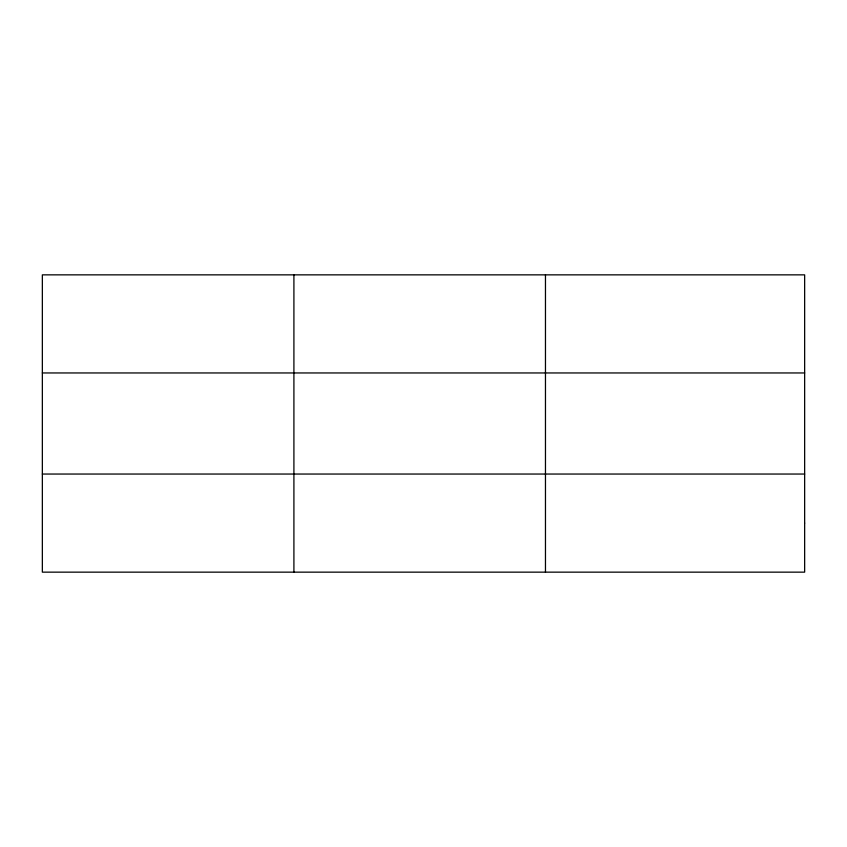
<?xml version="1.0" encoding="UTF-8"?>
<svg xmlns="http://www.w3.org/2000/svg" width="847" height="847" viewBox="0 0 847 847"><rect width="100%" height="100%" fill="white"/><g stroke="black" fill="none" stroke-linecap="round" stroke-linejoin="round"><path stroke-width="1.27" d="M293.909 572.149L293.909 274.852M545.468 572.149L545.468 274.852M42.35 372.955L804.65 372.955M42.35 474.045L804.65 474.045M804.65 523.097L804.65 572.149L42.35 572.149L42.35 274.852L804.65 274.852L804.65 523.097"/></g></svg>
